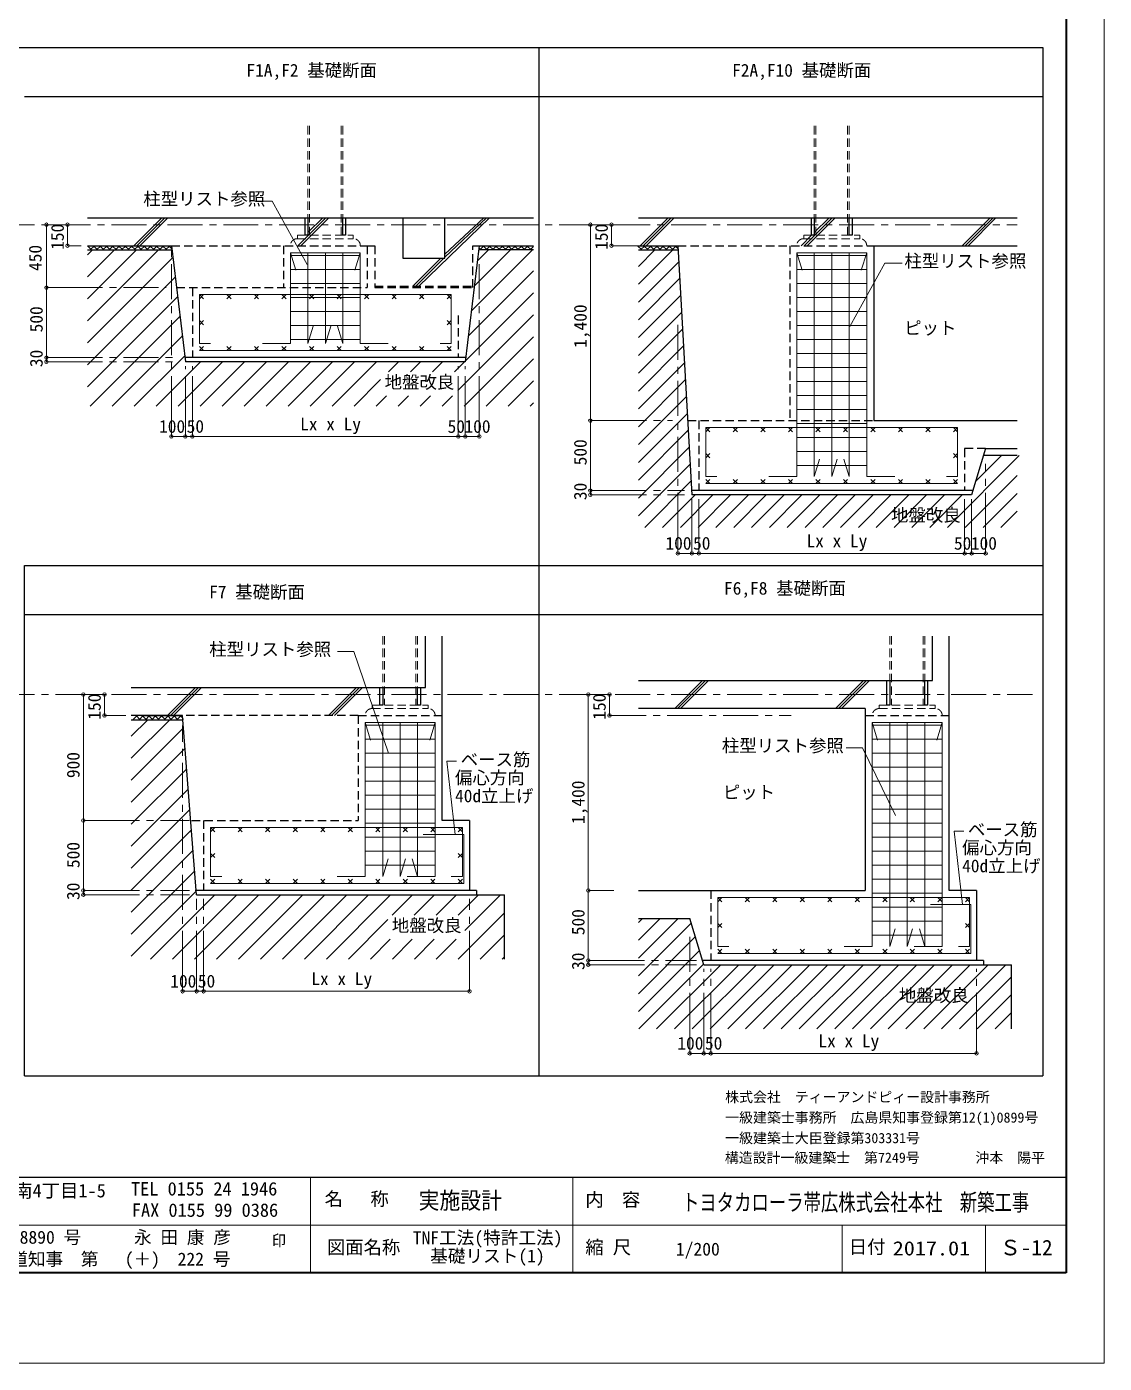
# Model space of a CAD drawing. Units: millimetres on the paper, enlarged 200 times, with parts at 1:50. Extents: x -104640 to 71710, y -46154 to 74864.
# Drawn here: x -51443 to -20640, y -46154 to -7964 of the extents above; entities that cross this region are included whole.
import ezdxf
from ezdxf.enums import TextEntityAlignment as Align

# ---------------------------------------------------------------- set-up
doc = ezdxf.new("R2010")
doc.units = ezdxf.units.MM
doc.header["$LTSCALE"] = 200
doc.header["$PDMODE"] = 32
doc.header["$PDSIZE"] = 100
doc.linetypes.add('CHAIN1', pattern=[8, 5, -1, 1, -1])
doc.linetypes.add('DASHED1', pattern=[1.8, 1.2, -0.6])
for name, color, linetype, lineweight in [('0-0_基準線', 7, 'Continuous', 18), ('0-1_躯体', 2, 'Continuous', 18), ('0-2_間仕切り', 3, 'Continuous', 25), ('1-0_基準線', 3, 'Continuous', 25), ('1-1_躯体', 7, 'Continuous', 18), ('1-4_設備家具', 7, 'Continuous', 18), ('1-5_仕上げ', 7, 'Continuous', 18), ('1-7_寸法', 4, 'Continuous', 9), ('1-8_補助線', 4, 'Continuous', 9), ('1-F_', 4, 'CHAIN1', 9), ('2-2_間仕切り', 1, 'Continuous', 18)]:
    doc.layers.add(name, color=color, linetype=linetype, lineweight=lineweight)
doc.layers.add('2-1_躯体', color=7, linetype='Continuous')
doc.styles.add('ＭＳ ゴシック', font='')
doc.styles.get('ＭＳ ゴシック').set_extended_font_data('MS Gothic')

msp = doc.modelspace()

# ---------------------------------------------------------------- linework, layer by layer
at = {"layer": '0-0_基準線', "color": 3, "lineweight": 25}
msp.add_line((-21731.1, -40846.9), (-100931.1, -40846.9), dxfattribs=at)
at = {"layer": '0-0_基準線', "color": 6, "lineweight": 40}
msp.add_line((-21731.1, -43566.9), (-39731.1, -43566.9), dxfattribs=at)
msp.add_lwpolyline([(-21731.1, -43566.9), (-100931.1, -43566.9), (-100931.1, 11033.1), (-21731.1, 11033.1)], close=True, dxfattribs=at)
at = {"layer": '0-1_躯体', "color": 7}
for p, q in [((-43331.2, -40855.3), (-43331.2, -43551.2)), ((-35831.1, -40846.3), (-35831.1, -43551.2)), ((-28131.1, -42203.9), (-28131.1, -43566.9)), ((-24031.1, -42203.9), (-24031.1, -43566.9))]:
    msp.add_line(p, q, dxfattribs=at)
at = {"layer": '0-2_間仕切り'}
msp.add_line((-22392.3, -8558), (-22392.3, -37941.5), dxfattribs=at)
at = {"layer": '0-2_間仕切り', "color": 4, "lineweight": 9}
msp.add_line((-70666.1, -42206.9), (-21731.1, -42206.9), dxfattribs=at)
at = {"layer": '1-0_基準線'}
for p, q in [((-78040.9, -8558), (-48925, -8558)), ((-78040.9, -8558), (-50440.9, -8558)), ((-78040.9, -8558), (-50440.9, -8558)), ((-51508.2, -8558), (-22392.3, -8558)), ((-36790.3, -37941.5), (-36790.3, -8558)), ((-51508.2, -9958), (-22392.3, -9958)), ((-49706.4, -13419.9), (-36955, -13419.9)), ((-43486.4, -13419.9), (-43406.4, -13419.9)), ((-43486.4, -13919.9), (-43486.4, -13419.9)), ((-43406.4, -13419.9), (-43406.4, -13919.9)), ((-42406.4, -13419.9), (-42326.4, -13419.9)), ((-42406.4, -13919.9), (-42406.4, -13419.9)), ((-42326.4, -13419.9), (-42326.4, -13919.9)), ((-33957.5, -13419.9), (-23132.5, -13419.9)), ((-29011.3, -13419.9), (-28931.3, -13419.9)), ((-29011.3, -13919.9), (-29011.3, -13419.9)), ((-28931.3, -13419.9), (-28931.3, -13919.9)), ((-27931.3, -13419.9), (-27851.3, -13419.9)), ((-27931.3, -13919.9), (-27931.3, -13419.9)), ((-27851.3, -13419.9), (-27851.3, -13919.9)), ((-43406.4, -13919.9), (-43486.4, -13919.9)), ((-42326.4, -13919.9), (-42406.4, -13919.9)), ((-28931.3, -13919.9), (-29011.3, -13919.9)), ((-27851.3, -13919.9), (-27931.3, -13919.9)), ((-49706.4, -14219.9), (-47306.4, -14219.9)), ((-49706.4, -14339.9), (-47295.1, -14339.9)), ((-47306.4, -14219.9), (-46906.4, -17539.9)), ((-38506.4, -14219.9), (-38906.4, -17539.9)), ((-38506.4, -14219.9), (-38906.4, -17539.9)), ((-36955, -14339.9), (-38520.8, -14339.9)), ((-38506.4, -14219.9), (-36955, -14219.9)), ((-33957.5, -14219.9), (-32831.3, -14219.9)), ((-33957.5, -14339.9), (-32820, -14339.9)), ((-32831.3, -14219.9), (-32431.3, -21339.9)), ((-27231.3, -14219.9), (-23132.5, -14219.9)), ((-27231.3, -14219.9), (-27231.3, -19219.9)), ((-38870, -17419.9), (-46912.9, -17419.9)), ((-38906.4, -17539.9), (-46906.4, -17539.9)), ((-27231.3, -19219.9), (-23132.5, -19219.9)), ((-24031.3, -20019.9), (-24431.3, -21339.9)), ((-23132.5, -20219.9), (-24091.9, -20219.9)), ((-24031.3, -20019.9), (-23132.5, -20019.9)), ((-24394.9, -21219.9), (-32437.8, -21219.9)), ((-24431.3, -21339.9), (-32431.3, -21339.9)), ((-51508.2, -23358), (-22392.3, -23358)), ((-51508.2, -24758), (-22392.3, -24758)), ((-40047.8, -26845.3), (-40047.8, -25373.3)), ((-39567.8, -30645.3), (-39567.8, -25373.3)), ((-25552.4, -26645.3), (-25552.4, -25373.3)), ((-25072.4, -32645.3), (-25072.4, -25373.3)), ((-33957.5, -26645.3), (-25552.4, -26645.3)), ((-26852.4, -26645.3), (-26772.4, -26645.3)), ((-26852.4, -27345.3), (-26852.4, -26645.3)), ((-26772.4, -26645.3), (-26772.4, -27345.3)), ((-25772.4, -26645.3), (-25692.4, -26645.3)), ((-25772.4, -27345.3), (-25772.4, -26645.3)), ((-25692.4, -26645.3), (-25692.4, -27345.3)), ((-48452.8, -26845.3), (-40047.8, -26845.3)), ((-41347.8, -26845.3), (-41267.8, -26845.3)), ((-41347.8, -27345.3), (-41347.8, -26845.3)), ((-41267.8, -26845.3), (-41267.8, -27345.3)), ((-40267.8, -26845.3), (-40187.8, -26845.3)), ((-40267.8, -27345.3), (-40267.8, -26845.3)), ((-40187.8, -26845.3), (-40187.8, -27345.3)), ((-41267.8, -27345.3), (-41347.8, -27345.3)), ((-40187.8, -27345.3), (-40267.8, -27345.3)), ((-27472.4, -27445.3), (-33957.5, -27445.3)), ((-27472.4, -27445.3), (-27472.4, -32645.3)), ((-26772.4, -27345.3), (-26852.4, -27345.3)), ((-25692.4, -27345.3), (-25772.4, -27345.3)), ((-46986.6, -27645.3), (-48452.8, -27645.3)), ((-48452.8, -27765.3), (-46979, -27765.3)), ((-48112.9, -27645.3), (-46986.6, -27645.3)), ((-48112.9, -27765.3), (-46975.4, -27765.3)), ((-46586.6, -32765.3), (-46986.6, -27645.3)), ((-38786.6, -30645.3), (-39567.8, -30645.3)), ((-38786.6, -30645.3), (-38786.6, -32645.3)), ((-38586.6, -32645.3), (-46623, -32645.3)), ((-46586.6, -32765.3), (-38586.6, -32765.3)), ((-37786.6, -34602.7), (-37786.6, -32765.3)), ((-33957.5, -32645.3), (-27472.4, -32645.3)), ((-24291.3, -32645.3), (-25072.4, -32645.3)), ((-24291.3, -32645.3), (-24291.3, -34645.3)), ((-33957.5, -33445.3), (-32491.3, -33445.3)), ((-32091.3, -34765.3), (-32491.3, -33445.3)), ((-24091.3, -34645.3), (-32127.6, -34645.3)), ((-24091.3, -34645.3), (-24091.3, -34765.3)), ((-32091.3, -34765.3), (-24091.3, -34765.3)), ((-24091.3, -34765.3), (-23291.3, -34765.3)), ((-23291.3, -36602.7), (-23291.3, -34765.3)), ((-51508.2, -37941.5), (-22392.3, -37941.5))]:
    msp.add_line(p, q, dxfattribs=at)
at = {"layer": '1-0_基準線', "color": 4, "linetype": 'DASHED1', "lineweight": 9}
for p, q in [((-43406.4, -10799.1), (-43406.4, -13919.9)), ((-43358.4, -10799.1), (-43358.4, -13919.9)), ((-42454.4, -10799.1), (-42454.4, -13919.9)), ((-42406.4, -10799.1), (-42406.4, -13919.9)), ((-28931.3, -10799.1), (-28931.3, -13919.9)), ((-28883.3, -10799.1), (-28883.3, -13919.9)), ((-27979.3, -10799.1), (-27979.3, -13919.9)), ((-27931.3, -10799.1), (-27931.3, -13919.9)), ((-43706.4, -14019.9), (-43706.4, -13919.9)), ((-43706.4, -13919.9), (-42106.4, -13919.9)), ((-43706.4, -14019.9), (-42106.4, -14019.9)), ((-42106.4, -14019.9), (-42106.4, -13919.9)), ((-29231.3, -14019.9), (-29231.3, -13919.9)), ((-29231.3, -13919.9), (-27631.3, -13919.9)), ((-29231.3, -14019.9), (-27631.3, -14019.9)), ((-27631.3, -14019.9), (-27631.3, -13919.9)), ((-41267.8, -25373.3), (-41267.8, -27345.3)), ((-41219.8, -25373.3), (-41219.8, -27345.3)), ((-40315.8, -25373.3), (-40315.8, -27345.3)), ((-40267.8, -25373.3), (-40267.8, -27345.3)), ((-26772.4, -25373.3), (-26772.4, -27345.3)), ((-26724.4, -25373.3), (-26724.4, -27345.3)), ((-25820.4, -25373.3), (-25820.4, -27345.3)), ((-25772.4, -25373.3), (-25772.4, -27345.3)), ((-41567.8, -27445.3), (-41567.8, -27345.3)), ((-41567.8, -27345.3), (-39967.8, -27345.3)), ((-41567.8, -27445.3), (-39967.8, -27445.3)), ((-39967.8, -27445.3), (-39967.8, -27345.3)), ((-27072.4, -27445.3), (-27072.4, -27345.3)), ((-27072.4, -27345.3), (-25472.4, -27345.3)), ((-27072.4, -27445.3), (-25472.4, -27445.3)), ((-25472.4, -27445.3), (-25472.4, -27345.3))]:
    msp.add_line(p, q, dxfattribs=at)
at = {"layer": '1-0_基準線', "linetype": 'DASHED1'}
for p, q in [((-47306.4, -14219.9), (-41706.4, -14219.9)), ((-44106.4, -14219.9), (-44106.4, -15419.9)), ((-41706.4, -14219.9), (-41492.7, -14219.9)), ((-41706.4, -14219.9), (-41706.4, -15419.9)), ((-41492.7, -14219.9), (-41492.7, -15419.9)), ((-38692.7, -14219.9), (-36955, -14219.9)), ((-38692.7, -15419.9), (-38692.7, -14219.9)), ((-32831.3, -14219.9), (-27231.3, -14219.9)), ((-29631.3, -14219.9), (-29631.3, -19219.9)), ((-47161.8, -15419.9), (-41706.4, -15419.9)), ((-46706.4, -15419.9), (-46706.4, -17419.9)), ((-41492.7, -15379.9), (-38692.7, -15379.9)), ((-41492.7, -15419.9), (-38650.9, -15419.9)), ((-39106.4, -16219.9), (-39106.4, -17419.9)), ((-32547.1, -19219.9), (-27231.3, -19219.9)), ((-32231.3, -19219.9), (-32231.3, -21219.9)), ((-24631.3, -20019.9), (-24631.3, -21219.9)), ((-24031.3, -20019.9), (-24631.3, -20019.9)), ((-41967.8, -27645.3), (-46986.6, -27645.3)), ((-41967.8, -27645.3), (-39567.8, -27645.3)), ((-41967.8, -27645.3), (-41967.8, -30645.3)), ((-27472.4, -27645.3), (-25072.4, -27645.3)), ((-46720.8, -30645.3), (-41967.8, -30645.3)), ((-46386.6, -30645.3), (-46386.6, -32645.3)), ((-31891.3, -32645.3), (-31891.3, -34645.3))]:
    msp.add_line(p, q, dxfattribs=at)
at = {"layer": '1-0_基準線'}
for points in [[(-40692.7, -13419.9), (-40692.7, -13619.9), (-40692.7, -14579.9), (-39492.7, -14579.9), (-39492.7, -13419.9)], [(-51508.2, -37941.5), (-51508.2, -23358), (-22392.3, -23358)], [(-38586.6, -32645.3), (-38586.6, -32765.3), (-37786.6, -32765.3)]]:
    msp.add_lwpolyline(points, dxfattribs=at)
at = {"layer": '1-0_基準線', "color": 4, "linetype": 'DASHED1', "lineweight": 9}
for centre, start, end in [((-43706.4, -14219.9), 90, 180), ((-42106.4, -14219.9), 0, 90), ((-29231.3, -14219.9), 90, 180), ((-27631.3, -14219.9), 0, 90), ((-41567.8, -27645.3), 90, 180), ((-39967.8, -27645.3), 0, 90), ((-27072.4, -27645.3), 90, 180), ((-25472.4, -27645.3), 0, 90)]:
    msp.add_arc(centre, 200, start, end, dxfattribs=at)
at = {"layer": '1-1_躯体'}
for p, q in [((-46506.4, -15619.9), (-39306.4, -15619.9)), ((-46506.4, -15619.9), (-46386.4, -15739.9)), ((-46386.4, -15619.9), (-46506.4, -15739.9)), ((-46506.4, -17019.9), (-46506.4, -15619.9)), ((-45719.7, -15619.9), (-45599.7, -15739.9)), ((-45599.7, -15619.9), (-45719.7, -15739.9)), ((-44933, -15619.9), (-44813, -15739.9)), ((-44813, -15619.9), (-44933, -15739.9)), ((-44146.4, -15619.9), (-44026.4, -15739.9)), ((-44026.4, -15619.9), (-44146.4, -15739.9)), ((-43359.7, -15619.9), (-43239.7, -15739.9)), ((-43239.7, -15619.9), (-43359.7, -15739.9)), ((-42573, -15619.9), (-42453, -15739.9)), ((-42453, -15619.9), (-42573, -15739.9)), ((-41786.4, -15619.9), (-41666.4, -15739.9)), ((-41666.4, -15619.9), (-41786.4, -15739.9)), ((-40999.7, -15619.9), (-40879.7, -15739.9)), ((-40879.7, -15619.9), (-40999.7, -15739.9)), ((-40213, -15619.9), (-40093, -15739.9)), ((-40093, -15619.9), (-40213, -15739.9)), ((-39426.4, -15619.9), (-39306.4, -15739.9)), ((-39306.4, -15619.9), (-39426.4, -15739.9)), ((-39306.4, -17019.9), (-39306.4, -15619.9)), ((-46506.4, -16359.9), (-46386.4, -16479.9)), ((-46386.4, -16359.9), (-46506.4, -16479.9)), ((-39306.4, -16359.9), (-39426.4, -16479.9)), ((-39426.4, -16359.9), (-39306.4, -16479.9)), ((-46186.4, -17019.9), (-46506.4, -17019.9)), ((-46506.4, -17099.9), (-46386.4, -17219.9)), ((-46386.4, -17099.9), (-46506.4, -17219.9)), ((-45719.7, -17099.9), (-45599.7, -17219.9)), ((-45599.7, -17099.9), (-45719.7, -17219.9)), ((-44933, -17099.9), (-44813, -17219.9)), ((-44813, -17099.9), (-44933, -17219.9)), ((-44146.4, -17099.9), (-44026.4, -17219.9)), ((-44026.4, -17099.9), (-44146.4, -17219.9)), ((-43359.7, -17099.9), (-43239.7, -17219.9)), ((-43239.7, -17099.9), (-43359.7, -17219.9)), ((-42573, -17099.9), (-42453, -17219.9)), ((-42453, -17099.9), (-42573, -17219.9)), ((-41786.4, -17099.9), (-41666.4, -17219.9)), ((-41666.4, -17099.9), (-41786.4, -17219.9)), ((-40999.7, -17099.9), (-40879.7, -17219.9)), ((-40879.7, -17099.9), (-40999.7, -17219.9)), ((-40213, -17099.9), (-40093, -17219.9)), ((-40093, -17099.9), (-40213, -17219.9)), ((-39626.4, -17019.9), (-39306.4, -17019.9)), ((-39306.4, -17099.9), (-39426.4, -17219.9)), ((-39426.4, -17099.9), (-39306.4, -17219.9)), ((-46506.4, -17219.9), (-39306.4, -17219.9)), ((-32031.3, -19419.9), (-24831.3, -19419.9)), ((-32031.3, -19419.9), (-31911.3, -19539.9)), ((-31911.3, -19419.9), (-32031.3, -19539.9)), ((-32031.3, -20819.9), (-32031.3, -19419.9)), ((-31244.6, -19419.9), (-31124.6, -19539.9)), ((-31124.6, -19419.9), (-31244.6, -19539.9)), ((-30457.9, -19419.9), (-30337.9, -19539.9)), ((-30337.9, -19419.9), (-30457.9, -19539.9)), ((-29671.3, -19419.9), (-29551.3, -19539.9)), ((-29551.3, -19419.9), (-29671.3, -19539.9)), ((-28884.6, -19419.9), (-28764.6, -19539.9)), ((-28764.6, -19419.9), (-28884.6, -19539.9)), ((-28097.9, -19419.9), (-27977.9, -19539.9)), ((-27977.9, -19419.9), (-28097.9, -19539.9)), ((-27311.3, -19419.9), (-27191.3, -19539.9)), ((-27191.3, -19419.9), (-27311.3, -19539.9)), ((-26524.6, -19419.9), (-26404.6, -19539.9)), ((-26404.6, -19419.9), (-26524.6, -19539.9)), ((-25737.9, -19419.9), (-25617.9, -19539.9)), ((-25617.9, -19419.9), (-25737.9, -19539.9)), ((-24951.3, -19419.9), (-24831.3, -19539.9)), ((-24831.3, -19419.9), (-24951.3, -19539.9)), ((-24831.3, -20819.9), (-24831.3, -19419.9)), ((-32031.3, -20159.9), (-31911.3, -20279.9)), ((-31911.3, -20159.9), (-32031.3, -20279.9)), ((-24831.3, -20159.9), (-24951.3, -20279.9)), ((-24951.3, -20159.9), (-24831.3, -20279.9)), ((-31711.3, -20819.9), (-32031.3, -20819.9)), ((-32031.3, -20899.9), (-31911.3, -21019.9)), ((-31911.3, -20899.9), (-32031.3, -21019.9)), ((-31244.6, -20899.9), (-31124.6, -21019.9)), ((-31124.6, -20899.9), (-31244.6, -21019.9)), ((-30457.9, -20899.9), (-30337.9, -21019.9)), ((-30337.9, -20899.9), (-30457.9, -21019.9)), ((-29671.3, -20899.9), (-29551.3, -21019.9)), ((-29551.3, -20899.9), (-29671.3, -21019.9)), ((-28884.6, -20899.9), (-28764.6, -21019.9)), ((-28764.6, -20899.9), (-28884.6, -21019.9)), ((-28097.9, -20899.9), (-27977.9, -21019.9)), ((-27977.9, -20899.9), (-28097.9, -21019.9)), ((-27311.3, -20899.9), (-27191.3, -21019.9)), ((-27191.3, -20899.9), (-27311.3, -21019.9)), ((-26524.6, -20899.9), (-26404.6, -21019.9)), ((-26404.6, -20899.9), (-26524.6, -21019.9)), ((-25737.9, -20899.9), (-25617.9, -21019.9)), ((-25617.9, -20899.9), (-25737.9, -21019.9)), ((-25151.3, -20819.9), (-24831.3, -20819.9)), ((-24831.3, -20899.9), (-24951.3, -21019.9)), ((-24951.3, -20899.9), (-24831.3, -21019.9)), ((-32031.3, -21019.9), (-24831.3, -21019.9)), ((-46186.6, -30845.3), (-38986.6, -30845.3)), ((-46186.6, -30845.3), (-46066.6, -30965.3)), ((-46066.6, -30845.3), (-46186.6, -30965.3)), ((-46186.6, -32245.3), (-46186.6, -30845.3)), ((-45400, -30845.3), (-45280, -30965.3)), ((-45280, -30845.3), (-45400, -30965.3)), ((-44613.3, -30845.3), (-44493.3, -30965.3)), ((-44493.3, -30845.3), (-44613.3, -30965.3)), ((-43826.6, -30845.3), (-43706.6, -30965.3)), ((-43706.6, -30845.3), (-43826.6, -30965.3)), ((-43040, -30845.3), (-42920, -30965.3)), ((-42920, -30845.3), (-43040, -30965.3)), ((-42253.3, -30845.3), (-42133.3, -30965.3)), ((-42133.3, -30845.3), (-42253.3, -30965.3)), ((-41466.6, -30845.3), (-41346.6, -30965.3)), ((-41346.6, -30845.3), (-41466.6, -30965.3)), ((-40680, -30845.3), (-40560, -30965.3)), ((-40560, -30845.3), (-40680, -30965.3)), ((-39893.3, -30845.3), (-39773.3, -30965.3)), ((-39773.3, -30845.3), (-39893.3, -30965.3)), ((-39106.6, -30845.3), (-38986.6, -30965.3)), ((-38986.6, -30845.3), (-39106.6, -30965.3)), ((-38986.6, -32245.3), (-38986.6, -30845.3)), ((-38946.6, -31277), (-38946.6, -32445.3)), ((-46186.6, -31585.3), (-46066.6, -31705.3)), ((-46066.6, -31585.3), (-46186.6, -31705.3)), ((-38986.6, -31585.3), (-39106.6, -31705.3)), ((-39106.6, -31585.3), (-38986.6, -31705.3)), ((-45866.6, -32245.3), (-46186.6, -32245.3)), ((-46186.6, -32325.3), (-46066.6, -32445.3)), ((-46066.6, -32325.3), (-46186.6, -32445.3)), ((-46186.6, -32445.3), (-38946.6, -32445.3)), ((-45400, -32325.3), (-45280, -32445.3)), ((-45280, -32325.3), (-45400, -32445.3)), ((-44613.3, -32325.3), (-44493.3, -32445.3)), ((-44493.3, -32325.3), (-44613.3, -32445.3)), ((-43826.6, -32325.3), (-43706.6, -32445.3)), ((-43706.6, -32325.3), (-43826.6, -32445.3)), ((-43040, -32325.3), (-42920, -32445.3)), ((-42920, -32325.3), (-43040, -32445.3)), ((-42253.3, -32325.3), (-42133.3, -32445.3)), ((-42133.3, -32325.3), (-42253.3, -32445.3)), ((-41466.6, -32325.3), (-41346.6, -32445.3)), ((-41346.6, -32325.3), (-41466.6, -32445.3)), ((-40680, -32325.3), (-40560, -32445.3)), ((-40560, -32325.3), (-40680, -32445.3)), ((-39893.3, -32325.3), (-39773.3, -32445.3)), ((-39773.3, -32325.3), (-39893.3, -32445.3)), ((-39306.6, -32245.3), (-38986.6, -32245.3)), ((-38986.6, -32325.3), (-39106.6, -32445.3)), ((-39106.6, -32325.3), (-38986.6, -32445.3)), ((-31691.3, -32845.3), (-24491.3, -32845.3)), ((-31691.3, -32845.3), (-31571.3, -32965.3)), ((-31571.3, -32845.3), (-31691.3, -32965.3)), ((-31691.3, -34245.3), (-31691.3, -32845.3)), ((-30904.6, -32845.3), (-30784.6, -32965.3)), ((-30784.6, -32845.3), (-30904.6, -32965.3)), ((-30118, -32845.3), (-29998, -32965.3)), ((-29998, -32845.3), (-30118, -32965.3)), ((-29331.3, -32845.3), (-29211.3, -32965.3)), ((-29211.3, -32845.3), (-29331.3, -32965.3)), ((-28544.6, -32845.3), (-28424.6, -32965.3)), ((-28424.6, -32845.3), (-28544.6, -32965.3)), ((-27758, -32845.3), (-27638, -32965.3)), ((-27638, -32845.3), (-27758, -32965.3)), ((-26971.3, -32845.3), (-26851.3, -32965.3)), ((-26851.3, -32845.3), (-26971.3, -32965.3)), ((-26184.6, -32845.3), (-26064.6, -32965.3)), ((-26064.6, -32845.3), (-26184.6, -32965.3)), ((-25398, -32845.3), (-25278, -32965.3)), ((-25278, -32845.3), (-25398, -32965.3)), ((-24611.3, -32845.3), (-24491.3, -32965.3)), ((-24491.3, -32845.3), (-24611.3, -32965.3)), ((-24491.3, -34245.3), (-24491.3, -32845.3)), ((-31691.3, -33585.3), (-31571.3, -33705.3)), ((-31571.3, -33585.3), (-31691.3, -33705.3)), ((-24491.3, -33585.3), (-24611.3, -33705.3)), ((-24611.3, -33585.3), (-24491.3, -33705.3)), ((-24451.3, -33277), (-24451.3, -34445.3)), ((-31371.3, -34245.3), (-31691.3, -34245.3)), ((-31691.3, -34325.3), (-31571.3, -34445.3)), ((-31571.3, -34325.3), (-31691.3, -34445.3)), ((-30904.6, -34325.3), (-30784.6, -34445.3)), ((-30784.6, -34325.3), (-30904.6, -34445.3)), ((-30118, -34325.3), (-29998, -34445.3)), ((-29998, -34325.3), (-30118, -34445.3)), ((-29331.3, -34325.3), (-29211.3, -34445.3)), ((-29211.3, -34325.3), (-29331.3, -34445.3)), ((-28544.6, -34325.3), (-28424.6, -34445.3)), ((-28424.6, -34325.3), (-28544.6, -34445.3)), ((-27758, -34325.3), (-27638, -34445.3)), ((-27638, -34325.3), (-27758, -34445.3)), ((-26971.3, -34325.3), (-26851.3, -34445.3)), ((-26851.3, -34325.3), (-26971.3, -34445.3)), ((-26184.6, -34325.3), (-26064.6, -34445.3)), ((-26064.6, -34325.3), (-26184.6, -34445.3)), ((-25398, -34325.3), (-25278, -34445.3)), ((-25278, -34325.3), (-25398, -34445.3)), ((-24811.3, -34245.3), (-24491.3, -34245.3)), ((-24491.3, -34325.3), (-24611.3, -34445.3)), ((-24611.3, -34325.3), (-24491.3, -34445.3)), ((-31691.3, -34445.3), (-24451.3, -34445.3))]:
    msp.add_line(p, q, dxfattribs=at)
for points in [[(-38946.6, -32445.3), (-38946.6, -31044.6), (-40106.6, -31044.6)], [(-24451.3, -34445.3), (-24451.3, -33044.6), (-25611.3, -33044.6)]]:
    msp.add_lwpolyline(points, dxfattribs=at)
at = {"layer": '1-4_設備家具'}
for p, q in [((-43906.4, -14419.9), (-43752.2, -14921.9)), ((-43906.4, -14419.9), (-41906.4, -14419.9)), ((-43906.4, -14419.9), (-43906.4, -17019.9)), ((-43906.4, -14499.9), (-41906.4, -14499.9)), ((-43406.4, -14419.9), (-43406.4, -17019.9)), ((-42906.4, -14419.9), (-42906.4, -17019.9)), ((-42406.4, -14419.9), (-42406.4, -17019.9)), ((-41906.4, -14419.9), (-42060.5, -14921.9)), ((-41906.4, -14419.9), (-41906.4, -17019.9)), ((-29431.3, -14419.9), (-29277.1, -14921.9)), ((-29431.3, -14419.9), (-27431.3, -14419.9)), ((-29431.3, -14419.9), (-29431.3, -20819.9)), ((-29431.3, -14499.9), (-27431.3, -14499.9)), ((-28931.3, -14419.9), (-28931.3, -20819.9)), ((-28431.3, -14419.9), (-28431.3, -20819.9)), ((-27931.3, -14419.9), (-27931.3, -20819.9)), ((-27431.3, -14419.9), (-27585.4, -14921.9)), ((-27431.3, -14419.9), (-27431.3, -20819.9)), ((-43906.4, -14899.9), (-41906.4, -14899.9)), ((-29431.3, -14899.9), (-27431.3, -14899.9)), ((-43906.4, -15299.9), (-41906.4, -15299.9)), ((-29431.3, -15299.9), (-27431.3, -15299.9)), ((-43906.4, -15699.9), (-41906.4, -15699.9)), ((-29431.3, -15699.9), (-27431.3, -15699.9)), ((-43906.4, -16099.9), (-41906.4, -16099.9)), ((-29431.3, -16099.9), (-27431.3, -16099.9)), ((-43906.4, -16499.9), (-41906.4, -16499.9)), ((-43252.2, -16517.9), (-43406.4, -17019.9)), ((-42752.2, -16517.9), (-42906.4, -17019.9)), ((-42560.5, -16517.9), (-42406.4, -17019.9)), ((-29431.3, -16499.9), (-27431.3, -16499.9)), ((-44706.4, -17019.9), (-43906.4, -17019.9)), ((-43906.4, -16899.9), (-41906.4, -16899.9)), ((-41106.4, -17019.9), (-41906.4, -17019.9)), ((-29431.3, -16899.9), (-27431.3, -16899.9)), ((-29431.3, -17299.9), (-27431.3, -17299.9)), ((-29431.3, -17699.9), (-27431.3, -17699.9)), ((-29431.3, -18099.9), (-27431.3, -18099.9)), ((-29431.3, -18499.9), (-27431.3, -18499.9)), ((-29431.3, -18899.9), (-27431.3, -18899.9)), ((-29431.3, -19299.9), (-27431.3, -19299.9)), ((-29431.3, -19699.9), (-27431.3, -19699.9)), ((-29431.3, -20099.9), (-27431.3, -20099.9)), ((-29431.3, -20499.9), (-27431.3, -20499.9)), ((-28777.1, -20317.9), (-28931.3, -20819.9)), ((-28277.1, -20317.9), (-28431.3, -20819.9)), ((-28085.4, -20317.9), (-27931.3, -20819.9)), ((-30231.3, -20819.9), (-29431.3, -20819.9)), ((-26631.3, -20819.9), (-27431.3, -20819.9)), ((-41767.8, -27845.3), (-41613.7, -28347.3)), ((-41767.8, -27845.3), (-39767.8, -27845.3)), ((-41767.8, -27845.3), (-41767.8, -32245.3)), ((-41267.8, -27845.3), (-41267.8, -32245.3)), ((-40767.8, -27845.3), (-40767.8, -32245.3)), ((-40267.8, -27845.3), (-40267.8, -32245.3)), ((-39767.8, -27845.3), (-39921.9, -28347.3)), ((-39767.8, -27845.3), (-39767.8, -32245.3)), ((-27272.4, -27845.3), (-27118.3, -28347.3)), ((-27272.4, -27845.3), (-25272.4, -27845.3)), ((-27272.4, -27845.3), (-27272.4, -34245.3)), ((-26772.4, -27845.3), (-26772.4, -34245.3)), ((-26272.4, -27845.3), (-26272.4, -34245.3)), ((-25772.4, -27845.3), (-25772.4, -34245.3)), ((-25272.4, -27845.3), (-25426.6, -28347.3)), ((-25272.4, -27845.3), (-25272.4, -34245.3)), ((-41767.8, -27925.3), (-39767.8, -27925.3)), ((-27272.4, -27925.3), (-25272.4, -27925.3)), ((-41767.8, -28325.3), (-39767.8, -28325.3)), ((-27272.4, -28325.3), (-25272.4, -28325.3)), ((-41767.8, -28725.3), (-39767.8, -28725.3)), ((-27272.4, -28725.3), (-25272.4, -28725.3)), ((-41767.8, -29125.3), (-39767.8, -29125.3)), ((-27272.4, -29125.3), (-25272.4, -29125.3)), ((-41767.8, -29525.3), (-39767.8, -29525.3)), ((-27272.4, -29525.3), (-25272.4, -29525.3)), ((-41767.8, -29925.3), (-39767.8, -29925.3)), ((-27272.4, -29925.3), (-25272.4, -29925.3)), ((-41767.8, -30325.3), (-39767.8, -30325.3)), ((-27272.4, -30325.3), (-25272.4, -30325.3)), ((-41767.8, -30725.3), (-39767.8, -30725.3)), ((-27272.4, -30725.3), (-25272.4, -30725.3)), ((-41767.8, -31125.3), (-39767.8, -31125.3)), ((-27272.4, -31125.3), (-25272.4, -31125.3)), ((-41767.8, -31525.3), (-39767.8, -31525.3)), ((-27272.4, -31525.3), (-25272.4, -31525.3)), ((-41767.8, -31925.3), (-39767.8, -31925.3)), ((-41113.7, -31743.3), (-41267.8, -32245.3)), ((-40613.7, -31743.3), (-40767.8, -32245.3)), ((-40421.9, -31743.3), (-40267.8, -32245.3)), ((-27272.4, -31925.3), (-25272.4, -31925.3)), ((-42567.8, -32245.3), (-41767.8, -32245.3)), ((-39767.8, -32245.3), (-40567.8, -32245.3)), ((-27272.4, -32325.3), (-25272.4, -32325.3)), ((-27272.4, -32725.3), (-25272.4, -32725.3)), ((-27272.4, -33125.3), (-25272.4, -33125.3)), ((-27272.4, -33525.3), (-25272.4, -33525.3)), ((-27272.4, -33925.3), (-25272.4, -33925.3)), ((-26618.3, -33743.3), (-26772.4, -34245.3)), ((-26118.3, -33743.3), (-26272.4, -34245.3)), ((-25926.6, -33743.3), (-25772.4, -34245.3)), ((-28072.4, -34245.3), (-27272.4, -34245.3)), ((-25272.4, -34245.3), (-26072.4, -34245.3))]:
    msp.add_line(p, q, dxfattribs=at)
at = {"layer": '1-5_仕上げ'}
for p, q in [((-27914.6, -16530.3), (-26910.7, -14721)), ((-26910.7, -14721), (-26419.8, -14721)), ((-42559.1, -25813.3), (-42091, -25813.3)), ((-41097.5, -28725.3), (-42091, -25813.3)), ((-28019.1, -28567.2), (-27551, -28567.2)), ((-26605.8, -30500.3), (-27551, -28567.2)), ((-39191, -31044.6), (-39430.1, -28951.1)), ((-39154.3, -28951.1), (-39430.1, -28951.1)), ((-24695.7, -33044.6), (-24934.8, -30951.1)), ((-24658.9, -30951.1), (-24934.8, -30951.1))]:
    msp.add_line(p, q, dxfattribs=at)
msp.add_lwpolyline([(-43425.8, -14755.3), (-44429.6, -12945.9), (-44920.5, -12945.9)], dxfattribs=at)
at = {"layer": '1-7_寸法'}
for p, q in [((-50275.1, -13619.9), (-50879.7, -13619.9)), ((-50879.7, -15419.9), (-50879.7, -13619.9)), ((-50275.1, -13619.9), (-50069.4, -13619.9)), ((-50275.1, -13619.9), (-50275.1, -14219.9)), ((-34724.9, -13619.9), (-35329.5, -13619.9)), ((-35329.5, -19219.9), (-35329.5, -13619.9)), ((-34724.9, -13619.9), (-34519.2, -13619.9)), ((-34724.9, -13619.9), (-34724.9, -14219.9)), ((-50275.1, -14219.9), (-49884, -14219.9)), ((-34724.9, -14219.9), (-34333.9, -14219.9)), ((-50879.7, -15419.9), (-50879.7, -17419.9)), ((-50879.7, -15419.9), (-50275.1, -15419.9)), ((-50879.7, -17419.9), (-50879.7, -17539.9)), ((-50879.7, -17419.9), (-50275.1, -17419.9)), ((-50879.7, -17539.9), (-50275.1, -17539.9)), ((-47306.4, -19674.3), (-47306.4, -18947.2)), ((-46906.4, -19674.3), (-46906.4, -18947.2)), ((-46706.4, -19674.3), (-46706.4, -18947.2)), ((-46706.4, -19674.3), (-46706.4, -18947.2)), ((-39106.4, -19674.3), (-39106.4, -18947.2)), ((-38906.4, -19674.3), (-38906.4, -18947.2)), ((-38506.4, -19674.3), (-38506.4, -18947.2)), ((-35329.5, -19219.9), (-35329.5, -21219.9)), ((-35329.5, -19219.9), (-34724.9, -19219.9)), ((-47306.4, -19674.3), (-46906.4, -19674.3)), ((-46906.4, -19674.3), (-46706.4, -19674.3)), ((-46706.4, -19674.3), (-39106.4, -19674.3)), ((-39106.4, -19674.3), (-38906.4, -19674.3)), ((-38906.4, -19674.3), (-38506.4, -19674.3)), ((-35329.5, -21219.9), (-35329.5, -21339.9)), ((-35329.5, -21219.9), (-34724.9, -21219.9)), ((-35329.5, -21339.9), (-34724.9, -21339.9)), ((-32831.3, -23013.6), (-32831.3, -22286.5)), ((-32431.3, -23013.6), (-32431.3, -22286.5)), ((-32231.3, -23013.6), (-32231.3, -22286.5)), ((-32231.3, -23013.6), (-32231.3, -22286.5)), ((-24631.3, -23013.6), (-24631.3, -22286.5)), ((-24431.3, -23013.6), (-24431.3, -22286.5)), ((-24031.3, -23013.6), (-24031.3, -22286.5)), ((-32831.3, -23013.6), (-32431.3, -23013.6)), ((-32431.3, -23013.6), (-32231.3, -23013.6)), ((-32231.3, -23013.6), (-24631.3, -23013.6)), ((-24631.3, -23013.6), (-24431.3, -23013.6)), ((-24431.3, -23013.6), (-24031.3, -23013.6)), ((-49219.6, -27045.3), (-49824.2, -27045.3)), ((-49824.2, -30645.3), (-49824.2, -27045.3)), ((-49219.6, -27045.3), (-49169.3, -27045.3)), ((-49219.6, -27045.3), (-49219.6, -27645.3)), ((-34785.6, -27045.3), (-35390.2, -27045.3)), ((-35390.2, -32645.3), (-35390.2, -27045.3)), ((-34785.6, -27045.3), (-34735.3, -27045.3)), ((-34785.6, -27045.3), (-34785.6, -27645.3)), ((-49219.6, -27645.3), (-49169.3, -27645.3)), ((-34785.6, -27645.3), (-34735.3, -27645.3)), ((-49824.2, -30645.3), (-49824.2, -32645.3)), ((-49824.2, -30645.3), (-49219.6, -30645.3)), ((-49824.2, -32645.3), (-49824.2, -32765.3)), ((-49824.2, -32645.3), (-49219.6, -32645.3)), ((-49824.2, -32765.3), (-49219.6, -32765.3)), ((-35390.2, -32645.3), (-35390.2, -34645.3)), ((-35390.2, -32645.3), (-34785.6, -32645.3)), ((-35390.2, -34645.3), (-35390.2, -34765.3)), ((-35390.2, -34645.3), (-34785.6, -34645.3)), ((-46986.6, -35526.1), (-46986.6, -34798.9)), ((-46586.6, -35526.1), (-46586.6, -34798.9)), ((-46386.6, -35526.1), (-46386.6, -34798.9)), ((-46386.6, -35526.1), (-46386.6, -34798.9)), ((-38786.6, -35526.1), (-38786.6, -34798.9)), ((-35390.2, -34765.3), (-34785.6, -34765.3)), ((-46986.6, -35526.1), (-46586.6, -35526.1)), ((-46586.6, -35526.1), (-46386.6, -35526.1)), ((-46386.6, -35526.1), (-38786.6, -35526.1)), ((-32491.3, -37299.7), (-32491.3, -36572.6)), ((-32091.3, -37299.7), (-32091.3, -36572.6)), ((-31891.3, -37299.7), (-31891.3, -36572.6)), ((-31891.3, -37299.7), (-31891.3, -36572.6)), ((-24291.3, -37299.7), (-24291.3, -36572.6)), ((-32491.3, -37299.7), (-32091.3, -37299.7)), ((-32091.3, -37299.7), (-31891.3, -37299.7)), ((-31891.3, -37299.7), (-24291.3, -37299.7))]:
    msp.add_line(p, q, dxfattribs=at)
at = {"layer": '1-7_寸法', "color": 7}
for p in [(-50879.7, -13619.9), (-50275.1, -13619.9), (-35329.5, -13619.9), (-34724.9, -13619.9), (-50275.1, -14219.9), (-34724.9, -14219.9), (-50879.7, -15419.9), (-50879.7, -17419.9), (-50879.7, -17539.9), (-35329.5, -19219.9), (-47306.4, -19674.3), (-46906.4, -19674.3), (-46706.4, -19674.3), (-39106.4, -19674.3), (-38906.4, -19674.3), (-38506.4, -19674.3), (-35329.5, -21219.9), (-35329.5, -21339.9), (-32831.3, -23013.6), (-32431.3, -23013.6), (-32231.3, -23013.6), (-24631.3, -23013.6), (-24431.3, -23013.6), (-24031.3, -23013.6), (-49824.2, -27045.3), (-49219.6, -27045.3), (-35390.2, -27045.3), (-34785.6, -27045.3), (-49219.6, -27645.3), (-34785.6, -27645.3), (-49824.2, -30645.3), (-49824.2, -32645.3), (-49824.2, -32765.3), (-35390.2, -32645.3), (-35390.2, -34645.3), (-35390.2, -34765.3), (-46986.6, -35526.1), (-46586.6, -35526.1), (-46386.6, -35526.1), (-38786.6, -35526.1), (-32491.3, -37299.7), (-32091.3, -37299.7), (-31891.3, -37299.7), (-24291.3, -37299.7)]:
    msp.add_point(p, dxfattribs=at)
at = {"layer": '1-8_補助線'}
for p, q in [((-48380.9, -14219.9), (-47580.9, -13419.9)), ((-48296, -14219.9), (-47496, -13419.9)), ((-48211.2, -14219.9), (-47411.2, -13419.9)), ((-43695.8, -14219.9), (-42895.8, -13419.9)), ((-43610.9, -14219.9), (-42810.9, -13419.9)), ((-43406.4, -13845.6), (-42980.6, -13419.9)), ((-40237.3, -15379.9), (-38210.7, -13419.9)), ((-39492.7, -14465.5), (-38380.4, -13419.9)), ((-39492.7, -14550.4), (-38295.5, -13419.9)), ((-33905.8, -14219.9), (-33105.8, -13419.9)), ((-33820.9, -14219.9), (-33020.9, -13419.9)), ((-33736.1, -14219.9), (-32936.1, -13419.9)), ((-29220.7, -14219.9), (-28420.7, -13419.9)), ((-29135.8, -14219.9), (-28335.8, -13419.9)), ((-28931.3, -13845.6), (-28505.5, -13419.9)), ((-24705.3, -14219.9), (-23905.3, -13419.9)), ((-24620.4, -14219.9), (-23820.4, -13419.9)), ((-24535.6, -14219.9), (-23735.6, -13419.9)), ((-29305.5, -14219.9), (-29005.5, -13919.9)), ((-49706.4, -14239.7), (-49686.5, -14219.9)), ((-49594.9, -14339.9), (-49706.4, -14228.5)), ((-49706.4, -14485.4), (-49560.9, -14339.9)), ((-49706.4, -15114), (-48932.2, -14339.9)), ((-49706.4, -15742.6), (-48303.6, -14339.9)), ((-49706.4, -16371.2), (-47675, -14339.9)), ((-49626.9, -14339.9), (-49506.9, -14219.9)), ((-49415.3, -14339.9), (-49535.3, -14219.9)), ((-49447.3, -14339.9), (-49327.3, -14219.9)), ((-49235.7, -14339.9), (-49355.7, -14219.9)), ((-49267.7, -14339.9), (-49147.7, -14219.9)), ((-49056.1, -14339.9), (-49176.1, -14219.9)), ((-49088.1, -14339.9), (-48968.1, -14219.9)), ((-48876.5, -14339.9), (-48996.5, -14219.9)), ((-48908.5, -14339.9), (-48788.5, -14219.9)), ((-48696.9, -14339.9), (-48816.9, -14219.9)), ((-48728.9, -14339.9), (-48608.9, -14219.9)), ((-48517.3, -14339.9), (-48637.3, -14219.9)), ((-48549.3, -14339.9), (-48429.3, -14219.9)), ((-48337.7, -14339.9), (-48457.7, -14219.9)), ((-48369.7, -14339.9), (-48249.7, -14219.9)), ((-48158.1, -14339.9), (-48278.1, -14219.9)), ((-48190.1, -14339.9), (-48070.1, -14219.9)), ((-47978.5, -14339.9), (-48098.5, -14219.9)), ((-48010.5, -14339.9), (-47890.5, -14219.9)), ((-47798.9, -14339.9), (-47918.9, -14219.9)), ((-47830.9, -14339.9), (-47710.9, -14219.9)), ((-47619.3, -14339.9), (-47739.3, -14219.9)), ((-47651.3, -14339.9), (-47531.3, -14219.9)), ((-47439.7, -14339.9), (-47559.7, -14219.9)), ((-47471.7, -14339.9), (-47351.7, -14219.9)), ((-47293.6, -14306.3), (-47380, -14219.9)), ((-47292.1, -14339.9), (-47289.1, -14337)), ((-38730.7, -16082.1), (-36988.5, -14339.9)), ((-38644.6, -15367.4), (-37617.1, -14339.9)), ((-38558.5, -14652.6), (-38245.7, -14339.9)), ((-38459.4, -14339.9), (-38515.7, -14283.6)), ((-38491.4, -14339.9), (-38371.4, -14219.9)), ((-38279.8, -14339.9), (-38399.8, -14219.9)), ((-38311.8, -14339.9), (-38191.8, -14219.9)), ((-38100.2, -14339.9), (-38220.2, -14219.9)), ((-38132.2, -14339.9), (-38012.2, -14219.9)), ((-37920.6, -14339.9), (-38040.6, -14219.9)), ((-37952.6, -14339.9), (-37832.6, -14219.9)), ((-37741, -14339.9), (-37861, -14219.9)), ((-37773, -14339.9), (-37653, -14219.9)), ((-37561.4, -14339.9), (-37681.4, -14219.9)), ((-37593.4, -14339.9), (-37473.4, -14219.9)), ((-37381.8, -14339.9), (-37501.8, -14219.9)), ((-37413.8, -14339.9), (-37293.8, -14219.9)), ((-37202.2, -14339.9), (-37322.2, -14219.9)), ((-37234.2, -14339.9), (-37114.2, -14219.9)), ((-37022.6, -14339.9), (-37142.6, -14219.9)), ((-37054.6, -14339.9), (-36955, -14240.4)), ((-36955, -14227.8), (-36962.9, -14219.9)), ((-33862.6, -14339.9), (-33982.6, -14219.9)), ((-33957.5, -14223.2), (-33954.2, -14219.9)), ((-33957.5, -14812), (-33485.4, -14339.9)), ((-33957.5, -15321.1), (-32976.3, -14339.9)), ((-33894.6, -14339.9), (-33774.6, -14219.9)), ((-33683, -14339.9), (-33803, -14219.9)), ((-33715, -14339.9), (-33595, -14219.9)), ((-33503.4, -14339.9), (-33623.4, -14219.9)), ((-33535.4, -14339.9), (-33415.4, -14219.9)), ((-33323.8, -14339.9), (-33443.8, -14219.9)), ((-33355.8, -14339.9), (-33235.8, -14219.9)), ((-33144.2, -14339.9), (-33264.2, -14219.9)), ((-33176.2, -14339.9), (-33056.2, -14219.9)), ((-32964.6, -14339.9), (-33084.6, -14219.9)), ((-32996.6, -14339.9), (-32876.6, -14219.9)), ((-32818.5, -14306.3), (-32904.9, -14219.9)), ((-32817, -14339.9), (-32814, -14337)), ((-49706.4, -16999.9), (-47265.5, -14559)), ((-40407, -15379.9), (-39607, -14579.9)), ((-40322.2, -15379.9), (-39522.2, -14579.9)), ((-33957.5, -15830.2), (-32795.8, -14668.5)), ((-49706.4, -17628.5), (-47197.9, -15120)), ((-38816.8, -16796.8), (-36955, -14935)), ((-33957.5, -16339.4), (-32769.4, -15151.3)), ((-38902.9, -17511.6), (-36955, -15563.7)), ((-33957.5, -16848.5), (-32743, -15634)), ((-49706.4, -18257.1), (-47130.3, -15681.1)), ((-49627, -18806.4), (-47062.7, -16242.1)), ((-39122.1, -18359.4), (-36955, -16192.3)), ((-33957.5, -17357.6), (-32716.7, -16116.8)), ((-48998.4, -18806.4), (-46995.1, -16803.1)), ((-32690.3, -16599.5), (-33957.5, -17866.7)), ((-38940.5, -18806.4), (-36955, -16820.9)), ((-32663.9, -17082.2), (-33957.5, -18375.8)), ((-48369.8, -18806.4), (-46927.5, -17364.1)), ((-47741.1, -18806.4), (-46474.7, -17539.9)), ((-47112.5, -18806.4), (-45846.1, -17539.9)), ((-46483.9, -18806.4), (-45217.4, -17539.9)), ((-45855.3, -18806.4), (-44588.8, -17539.9)), ((-45226.7, -18806.4), (-43960.2, -17539.9)), ((-44598.1, -18806.4), (-43331.6, -17539.9)), ((-43969.4, -18806.4), (-42703, -17539.9)), ((-43340.8, -18806.4), (-42074.4, -17539.9)), ((-42712.2, -18806.4), (-41445.7, -17539.9)), ((-41100, -17822.8), (-40817.1, -17539.9)), ((-40471.4, -17822.8), (-40188.5, -17539.9)), ((-39842.8, -17822.8), (-39559.9, -17539.9)), ((-39214.2, -17822.8), (-38931.3, -17539.9)), ((-38311.9, -18806.4), (-36955, -17449.5)), ((-32637.5, -17565), (-33957.5, -18884.9)), ((-42083.6, -18806.4), (-41325.9, -18048.7)), ((-37683.3, -18806.4), (-36955, -18078.1)), ((-32611.2, -18047.7), (-33957.5, -19394.1)), ((-41455, -18806.4), (-41157.1, -18508.5)), ((-40826.3, -18806.4), (-40528.5, -18508.5)), ((-40197.7, -18806.4), (-39899.9, -18508.5)), ((-39569.1, -18806.4), (-39271.3, -18508.5)), ((-37054.6, -18806.4), (-36955, -18706.8)), ((-32584.8, -18530.5), (-33957.5, -19903.2)), ((-32558.4, -19013.2), (-33957.5, -20412.3)), ((-32532, -19495.9), (-33957.5, -20921.4)), ((-32505.6, -19978.7), (-33957.5, -21430.5)), ((-23073.6, -20219.9), (-25121.9, -22268.2)), ((-23582.8, -20219.9), (-24313.2, -20950.3)), ((-32479.3, -20461.4), (-33957.5, -21939.6)), ((-32452.9, -20944.1), (-33776.9, -22268.2)), ((-24612.8, -22268.2), (-23132.5, -20787.9)), ((-32339.5, -21339.9), (-33267.8, -22268.2)), ((-31830.4, -21339.9), (-32758.7, -22268.2)), ((-31321.3, -21339.9), (-32249.6, -22268.2)), ((-30812.2, -21339.9), (-31740.4, -22268.2)), ((-30303, -21339.9), (-31231.3, -22268.2)), ((-29793.9, -21339.9), (-30722.2, -22268.2)), ((-29284.8, -21339.9), (-30213.1, -22268.2)), ((-28775.7, -21339.9), (-29704, -22268.2)), ((-28266.6, -21339.9), (-29194.9, -22268.2)), ((-27757.5, -21339.9), (-28685.7, -22268.2)), ((-27248.3, -21339.9), (-28176.6, -22268.2)), ((-26739.2, -21339.9), (-27667.5, -22268.2)), ((-26230.1, -21339.9), (-27158.4, -22268.2)), ((-25721, -21339.9), (-26649.3, -22268.2)), ((-25211.9, -21339.9), (-26140.2, -22268.2)), ((-24702.8, -21339.9), (-25631, -22268.2)), ((-24103.7, -22268.2), (-23132.5, -21297)), ((-23594.6, -22268.2), (-23132.5, -21806.1)), ((-32920.9, -27445.3), (-32120.9, -26645.3)), ((-32836, -27445.3), (-32036, -26645.3)), ((-32751.1, -27445.3), (-31951.1, -26645.3)), ((-28320.6, -27445.3), (-27520.6, -26645.3)), ((-28235.8, -27445.3), (-27435.8, -26645.3)), ((-28150.9, -27445.3), (-27350.9, -26645.3)), ((-47416.2, -27645.3), (-46616.2, -26845.3)), ((-47331.3, -27645.3), (-46531.3, -26845.3)), ((-47246.5, -27645.3), (-46446.5, -26845.3)), ((-42815.9, -27645.3), (-42015.9, -26845.3)), ((-42731.1, -27645.3), (-41931.1, -26845.3)), ((-42646.2, -27645.3), (-41846.2, -26845.3)), ((-48452.8, -28234.8), (-47983.3, -27765.3)), ((-48452.8, -28863.4), (-47354.7, -27765.3)), ((-48409.2, -27765.3), (-48289.2, -27645.3)), ((-48197.5, -27765.3), (-48317.5, -27645.3)), ((-48197.5, -27765.3), (-48317.5, -27645.3)), ((-48229.6, -27765.3), (-48109.6, -27645.3)), ((-48017.9, -27765.3), (-48137.9, -27645.3)), ((-48017.9, -27765.3), (-48137.9, -27645.3)), ((-48112.9, -27648.6), (-48109.6, -27645.3)), ((-48050, -27765.3), (-47930, -27645.3)), ((-47838.3, -27765.3), (-47958.3, -27645.3)), ((-47870.4, -27765.3), (-47750.4, -27645.3)), ((-47658.7, -27765.3), (-47778.7, -27645.3)), ((-47690.7, -27765.3), (-47570.7, -27645.3)), ((-47479.1, -27765.3), (-47599.1, -27645.3)), ((-47511.1, -27765.3), (-47391.1, -27645.3)), ((-47299.5, -27765.3), (-47419.5, -27645.3)), ((-47331.5, -27765.3), (-47211.5, -27645.3)), ((-47119.9, -27765.3), (-47239.9, -27645.3)), ((-47151.9, -27765.3), (-47031.9, -27645.3)), ((-46973.9, -27731.7), (-47060.3, -27645.3)), ((-46972.3, -27765.3), (-46969.4, -27762.3)), ((-48452.8, -29492), (-46960.6, -27999.8)), ((-48452.8, -30120.6), (-46914.9, -28582.7)), ((-48452.8, -30749.2), (-46869.1, -29165.5)), ((-48452.8, -31377.8), (-46823.4, -29748.4)), ((-48452.8, -32006.5), (-46777.6, -30331.3)), ((-48452.8, -32635.1), (-46731.9, -30914.2)), ((-48452.8, -33263.7), (-46686.2, -31497)), ((-48452.8, -33892.3), (-46640.4, -32079.9)), ((-48452.8, -34520.9), (-46594.7, -32662.8)), ((-47906, -34602.7), (-46068.5, -32765.3)), ((-47277.4, -34602.7), (-45439.9, -32765.3)), ((-46648.8, -34602.7), (-44811.3, -32765.3)), ((-46020.1, -34602.7), (-44182.7, -32765.3)), ((-45391.5, -34602.7), (-43554.1, -32765.3)), ((-44762.9, -34602.7), (-42925.5, -32765.3)), ((-44134.3, -34602.7), (-42296.8, -32765.3)), ((-43505.7, -34602.7), (-41668.2, -32765.3)), ((-42877, -34602.7), (-41039.6, -32765.3)), ((-40993.3, -33347.6), (-40411, -32765.3)), ((-40364.7, -33347.6), (-39782.4, -32765.3)), ((-39736.1, -33347.6), (-39153.7, -32765.3)), ((-39107.5, -33347.6), (-38525.1, -32765.3)), ((-38916.1, -33784.8), (-37896.5, -32765.3)), ((-42248.4, -34602.7), (-41119.9, -33474.2)), ((-39105.3, -34602.7), (-37786.6, -33284)), ((-32825.1, -33445.3), (-33957.5, -34577.6)), ((-33334.2, -33445.3), (-33957.5, -34068.5)), ((-33843.4, -33445.3), (-33957.5, -33559.4)), ((-32450.5, -33579.8), (-33957.5, -35086.7)), ((-38476.7, -34602.7), (-37786.6, -33912.6)), ((-32332.1, -33970.5), (-33957.5, -35595.9)), ((-41619.8, -34602.7), (-41050.5, -34033.4)), ((-40991.2, -34602.7), (-40421.8, -34033.4)), ((-40362.6, -34602.7), (-39793.2, -34033.4)), ((-39734, -34602.7), (-39164.6, -34033.4)), ((-32213.7, -34361.2), (-33957.5, -36105)), ((-37848.1, -34602.7), (-37786.6, -34541.2)), ((-32095.3, -34751.9), (-33946.1, -36602.7)), ((-31599.5, -34765.3), (-33437, -36602.7)), ((-31090.4, -34765.3), (-32927.9, -36602.7)), ((-30581.3, -34765.3), (-32418.8, -36602.7)), ((-30072.2, -34765.3), (-31909.6, -36602.7)), ((-29563.1, -34765.3), (-31400.5, -36602.7)), ((-29054, -34765.3), (-30891.4, -36602.7)), ((-28544.8, -34765.3), (-30382.3, -36602.7)), ((-28035.7, -34765.3), (-29873.2, -36602.7)), ((-27526.6, -34765.3), (-29364.1, -36602.7)), ((-27017.5, -34765.3), (-28854.9, -36602.7)), ((-26508.4, -34765.3), (-28345.8, -36602.7)), ((-25999.3, -34765.3), (-27836.7, -36602.7)), ((-25490.1, -34765.3), (-27327.6, -36602.7)), ((-24981, -34765.3), (-26818.5, -36602.7)), ((-24471.9, -34765.3), (-26309.4, -36602.7)), ((-23962.8, -34765.3), (-25800.2, -36602.7)), ((-25291.1, -36602.7), (-23453.7, -34765.3)), ((-24782, -36602.7), (-23291.3, -35112)), ((-24272.9, -36602.7), (-23291.3, -35621.1)), ((-23763.8, -36602.7), (-23291.3, -36130.2))]:
    msp.add_line(p, q, dxfattribs=at)
at = {"layer": '1-F_'}
for p, q in [((-68222, -13619.9), (-23132.5, -13619.9)), ((-47306.4, -18947.2), (-47306.4, -14367.3)), ((-34333.9, -14219.9), (-33442.6, -14219.9)), ((-38506.4, -18947.2), (-38506.4, -14737.7)), ((-50275.1, -15419.9), (-47454.6, -15419.9)), ((-32831.3, -22286.5), (-32831.3, -16286.3)), ((-50275.1, -17419.9), (-47113.4, -17419.9)), ((-50275.1, -17539.9), (-47113.4, -17539.9)), ((-46906.4, -18947.2), (-46906.4, -17662)), ((-46706.4, -18947.2), (-46706.4, -17662)), ((-39106.4, -18947.2), (-39106.4, -17662)), ((-38906.4, -18947.2), (-38906.4, -17662)), ((-34724.9, -19219.9), (-32979.5, -19219.9)), ((-24031.3, -22286.5), (-24031.3, -20456.8)), ((-34724.9, -21219.9), (-32638.3, -21219.9)), ((-34724.9, -21339.9), (-32638.3, -21339.9)), ((-32431.3, -22286.5), (-32431.3, -21462)), ((-32231.3, -22286.5), (-32231.3, -21462)), ((-24631.3, -22286.5), (-24631.3, -21462)), ((-24431.3, -22286.5), (-24431.3, -21462)), ((-68218.4, -27045.3), (-22687.5, -27045.3)), ((-49169.3, -27645.3), (-48611.1, -27645.3)), ((-34735.3, -27645.3), (-29586.7, -27645.3)), ((-46986.6, -34798.9), (-46986.6, -27932.6)), ((-49219.6, -30645.3), (-49089.2, -30645.3)), ((-49219.6, -30645.3), (-46787.8, -30645.3)), ((-49219.6, -32645.3), (-46787.8, -32645.3)), ((-49219.6, -32765.3), (-46787.8, -32765.3)), ((-34785.6, -32645.3), (-34655.2, -32645.3)), ((-46586.6, -34798.9), (-46586.6, -32887.4)), ((-46386.6, -34798.9), (-46386.6, -32887.4)), ((-38786.6, -34798.9), (-38786.6, -32887.4)), ((-32491.3, -36572.6), (-32491.3, -33815.4)), ((-34785.6, -34645.3), (-32292.5, -34645.3)), ((-34785.6, -34765.3), (-32292.5, -34765.3)), ((-32091.3, -36572.6), (-32091.3, -34887.4)), ((-31891.3, -36572.6), (-31891.3, -34887.4)), ((-24291.3, -36572.6), (-24291.3, -34887.4))]:
    msp.add_line(p, q, dxfattribs=at)
at = {"layer": '2-2_間仕切り'}
msp.add_lwpolyline([(-104640.3, 13245.8), (-104640.3, -46154.2), (-20640.3, -46154.2), (-20640.3, 13245.8)], close=True, dxfattribs=at)

# ---------------------------------------------------------------- texts
at = {"layer": '0-0_基準線', "color": 3, "style": 'ＭＳ ゴシック'}
for s, height, p in [('〒080-0814 北海道帯広市東14条南4丁目1-5', 384.2, (-59391.1, -41529.7)), ('内  容', 384.2, (-35474.4, -41787.2)), ('一級建築士  大臣登録\u3000\u3000第 158890 号\u3000    永 田 康 彦\u3000', 369.5, (-58950.1, -42848.8)), ('図面名称', 384.2, (-42861.3, -43147.2)), ('一級建築士事務所登録  \u3000北海道知事  第   (＋)\u3000222 号', 369.5, (-58967.7, -43471.8))]:
    msp.add_text(s, height=height, dxfattribs=at).set_placement(p, align=Align.BOTTOM_LEFT)
for s, p in [('TEL 0155 24 1946', (-48461, -41476)), ('FAX 0155 99 0386', (-48437.1, -42084.9))]:
    msp.add_text(s, height=384.2, rotation=0.001, dxfattribs=at).set_placement(p, align=Align.BOTTOM_LEFT)
for s, width, p in [('実施設計', 0.9, (-40240.4, -41889.3)), ('トヨタカローラ帯広株式会社本社\u3000新築工事\u3000', 0.75, (-32710.9, -41942.6))]:
    msp.add_text(s, height=485.1, dxfattribs=dict(at, width=width)).set_placement(p, align=Align.BOTTOM_LEFT)
at = {"layer": '0-0_基準線', "style": 'ＭＳ ゴシック', "width": 0.9}
msp.add_text('印', height=323.4, dxfattribs=at).set_placement((-44429.7, -42909), align=Align.BOTTOM_LEFT)
at = {"layer": '0-2_間仕切り', "style": 'ＭＳ ゴシック'}
for s, height, p in [('名 \u3000称', 384.2, (-42927.6, -41765.7)), ('TNF工法(特許工法)', 369.5, (-40409.1, -42862.8)), ('縮 尺', 384.2, (-35474.4, -43147.2)), ('1/200', 369.5, (-32887.3, -43187.2)), ('日付', 384.2, (-27943.9, -43135.7)), ('Ｓ-12', 444.1, (-23630.8, -43203.1)), ('基礎リスト(1)', 369.5, (-39909.3, -43383))]:
    msp.add_text(s, height=height, dxfattribs=at).set_placement(p, align=Align.BOTTOM_LEFT)
at = {"layer": '0-2_間仕切り', "style": 'ＭＳ ゴシック', "width": 1.15}
msp.add_text('2017.01', height=404.3, dxfattribs=at).set_placement((-26687.2, -43193.2), align=Align.BOTTOM_LEFT)
at = {"layer": '1-5_仕上げ', "style": 'ＭＳ ゴシック'}
for s, p in [('F1A,F2 基礎断面', (-45162.8, -9500.6)), ('F2A,F10 基礎断面', (-31279.6, -9500.6)), ('柱型リスト参照', (-48110.4, -13173.9)), ('柱型リスト参照', (-26353, -14949)), ('ピット', (-26360.2, -16863.5)), ('地盤改良', (-41211.7, -18410.6)), ('地盤改良', (-26736.6, -22210.6)), ('F7 基礎断面', (-46228.7, -24408.9)), ('F6,F8 基礎断面', (-31510.8, -24300.6)), ('柱型リスト参照', (-46226.5, -26043.7)), ('柱型リスト参照', (-31571.9, -28797.6)), ('ベース筋', (-39035.8, -29195.3)), ('偏心方向', (-39198.7, -29713.7)), ('40d立上げ', (-39198.7, -30233.7)), ('ピット', (-31544.2, -30129.5)), ('ベース筋', (-24540.5, -31195.3)), ('偏心方向', (-24703.3, -31713.7)), ('40d立上げ', (-24703.3, -32233.7)), ('地盤改良', (-41005.6, -33935.4)), ('地盤改良', (-26510.2, -35935.4))]:
    msp.add_text(s, height=365.1, dxfattribs=at).set_placement(p, align=Align.BOTTOM_LEFT)
at = {"layer": '1-7_寸法', "color": 7, "style": 'ＭＳ ゴシック'}
for s, p in [('150', (-50272.4, -14338.4)), ('150', (-34722.3, -14338.4)), ('450', (-50907.1, -14943.2)), ('500', (-50877, -16696.9)), ('1,400', (-35326.9, -17139.5)), ('30', (-50877, -17689.9)), ('500', (-35326.9, -20496.9)), ('30', (-35326.9, -21489.9)), ('150', (-49217, -27763.8)), ('150', (-34783, -27763.8)), ('900', (-49821.6, -29434.1)), ('1,400', (-35387.6, -30745.3)), ('500', (-49821.6, -32003.7)), ('30', (-49821.6, -32915.3)), ('500', (-35387.6, -33922.2)), ('30', (-35387.6, -34915.3))]:
    msp.add_text(s, height=365.1, rotation=90, dxfattribs=at).set_placement(p, align=Align.BOTTOM_LEFT)
for s, p in [('100', (-47658.8, -19677)), ('50', (-46870.3, -19674.9)), ('Lx x Ly', (-43626.8, -19607.4)), ('50', (-39412.6, -19677)), ('100', (-38929.1, -19677)), ('Lx x Ly', (-29151.7, -22946.7)), ('100', (-33183.7, -23016.2)), ('50', (-32395.2, -23014.2)), ('50', (-24937.5, -23016.2)), ('100', (-24454, -23016.2)), ('100', (-47339.1, -35528.7)), ('50', (-46550.6, -35526.7)), ('Lx x Ly', (-43307.1, -35459.1)), ('100', (-32843.8, -37302.3)), ('50', (-32055.3, -37300.3)), ('Lx x Ly', (-28811.8, -37232.7))]:
    msp.add_text(s, height=365.1, dxfattribs=at).set_placement(p, align=Align.BOTTOM_LEFT)
at = {"layer": '2-1_躯体', "style": 'ＭＳ ゴシック'}
for s, p in [('株式会社\u3000ティーアンドピィー設計事務所', (-31477.3, -38778.8)), ('一級建築士事務所\u3000広島県知事登録第12(1)0899号', (-31477.3, -39365.5)), ('一級建築士大臣登録第303331号', (-31477.3, -39952.2)), ('構造設計一級建築士\u3000第7249号\u3000\u3000\u3000\u3000沖本\u3000陽平', (-31486.5, -40512.6))]:
    msp.add_text(s, height=291.8, dxfattribs=at).set_placement(p, align=Align.BOTTOM_LEFT)

doc.saveas('drawing.dxf')
